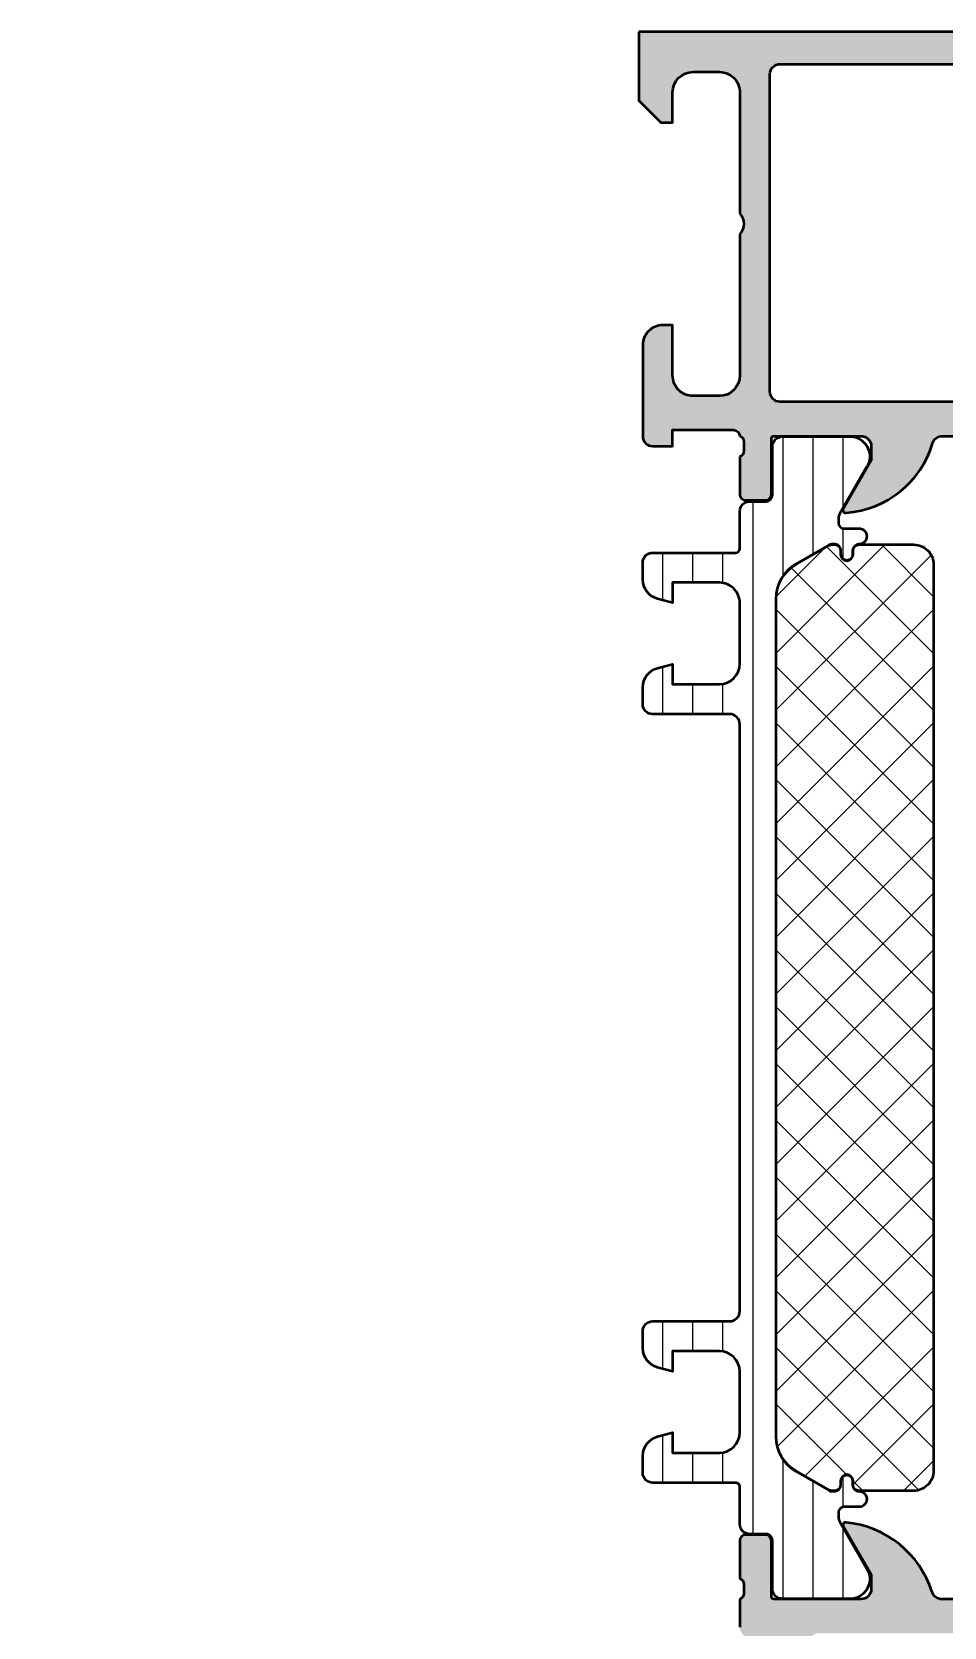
# Model space of a CAD drawing. Extents: x 0 to 104, y -50 to 90.
# Drawn here: x 0 to 45.1, y 11.1 to 90 of the extents above; entities that cross this region are included whole.
import ezdxf

# ---------------------------------------------------------------- set-up
doc = ezdxf.new("R2010")
doc.units = 0
for name, color, linetype, lineweight in [('0S-Alu contour', 7, 'Continuous', 50), ('0S-Alu hatch', 252, 'Continuous', 25), ('0S-Plastic contour', 254, 'Continuous', 50), ('0S-Plastic hatch', 253, 'Continuous', 25), ('0S-PT contour', 91, 'Continuous', 50), ('0S-PT hatch', 103, 'Continuous', 25)]:
    doc.layers.add(name, color=color, linetype=linetype, lineweight=lineweight)

# ---------------------------------------------------------------- blocks, each defined once
blk = doc.blocks.new('445360__D62F7FAB_D398_4874_9951_F60FD0BF2F20_')
at = {"layer": '0S-Alu hatch'}
h = blk.add_hatch(color=256, dxfattribs=at)
edge = h.paths.add_edge_path()
edge.add_line((36.90999999999998, 10.09999999999998), (36.90999999999998, 3.431119203401294))
edge.add_ellipse((35.89999999999998, 3.431119203401294), major_axis=(-1.009999999999998, 0), ratio=1, start_angle=94.08561677997483, end_angle=180, ccw=False)
edge.add_line((35.97195952048777, 2.423685916572254), (29.90035668847616, 1.989999999999993))
edge.add_line((29.90035668847616, 1.989999999999993), (9.100000000000003, 1.989999999999992))
edge.add_ellipse((9.100000000000003, 2.499999999999995), major_axis=(-0.5100000000000032, 0), ratio=1, start_angle=0, end_angle=90.00000000000023, ccw=False)
edge.add_line((8.59, 2.499999999999994), (8.59, 3.299999999999989))
edge.add_ellipse((9.100000000000003, 3.29999999999999), major_axis=(-0.5100000000000035, 0), ratio=1, start_angle=270.00000000000017, end_angle=360, ccw=False)
edge.add_line((9.100000000000001, 3.809999999999993), (9.599999999999998, 3.809999999999991))
edge.add_arc((9.6, 4.299999999999991), 0.4900000000000003, 269.9999999999998, 360)
edge.add_line((10.09, 4.299999999999991), (10.09, 4.49999999999999))
edge.add_arc((9.600000000000001, 4.499999999999993), 0.4899999999999985, 0, 90)
edge.add_line((9.600000000000001, 4.989999999999992), (6.8, 4.989999999999992))
edge.add_arc((6.799999999999999, 4.499999999999992), 0.4899999999999994, 89.99999999999991, 180)
edge.add_line((6.31, 4.499999999999993), (6.310000000000001, 4.009999999999983))
edge.add_line((6.310000000000001, 4.009999999999983), (7.310000000000001, 4.009999999999992))
edge.add_line((7.310000000000001, 4.009999999999992), (7.310000000000001, 2.49999999999999))
edge.add_ellipse((6.300000000000002, 2.499999999999991), major_axis=(-1.009999999999998, 0), ratio=1, start_angle=90, end_angle=180, ccw=False)
edge.add_line((6.300000000000002, 1.489999999999992), (2.299999999999999, 1.489999999999992))
edge.add_ellipse((2.299999999999999, 2.499999999999992), major_axis=(-1.01, 0), ratio=1, start_angle=0, end_angle=90, ccw=False)
edge.add_line((1.289999999999999, 2.499999999999992), (1.289999999999999, 4.009999999999991))
edge.add_line((1.289999999999999, 4.009999999999991), (2.290000000000008, 4.009999999999991))
edge.add_line((2.290000000000008, 4.009999999999991), (2.29, 4.499999999999991))
edge.add_arc((1.799999999999999, 4.499999999999991), 0.4900000000000003, 0, 90.00000000000006)
edge.add_line((1.799999999999999, 4.989999999999991), (0.5000000000000009, 4.989999999999993))
edge.add_arc((0.5000000000000007, 4.499999999999993), 0.4900000000000003, 89.99999999999999, 180)
edge.add_line((0.0100000000000005, 4.499999999999993), (0.0100000000000001, 0.4999999999999929))
edge.add_arc((0.4999999999999929, 0.4999999999999928), 0.4899999999999929, 180, 270)
edge.add_line((0.4999999999999928, 0.01), (29.5, 0.01))
edge.add_ellipse((29.5, -0.4999999999999999), major_axis=(-0.5099999999999998, 0), ratio=1, start_angle=180, end_angle=270, ccw=False)
edge.add_line((30.01, -0.4999999999999999), (30.00999999999998, -48.5))
edge.add_arc((31.50000000000002, -48.5), 1.490000000000033, 180, 270)
edge.add_line((31.50000000000002, -49.99000000000004), (72.49999999999999, -49.98999999999998))
edge.add_arc((72.49999999999999, -48.5), 1.48999999999998, 270, 360)
edge.add_line((73.98999999999997, -48.49999999999999), (73.99, -0.4999999999999929))
edge.add_ellipse((74.5, -0.4999999999999948), major_axis=(-0.5100000000000052, 0), ratio=1, start_angle=270, end_angle=360, ccw=False)
edge.add_line((74.5, 0.0100000000000104), (103.5, 0.0099999999999929))
edge.add_arc((103.5, 0.4999999999999776), 0.4899999999999846, 270, 360)
edge.add_line((103.99, 0.4999999999999976), (103.99, 4.499999999999991))
edge.add_arc((103.4999999999999, 4.499999999999991), 0.4900000000000091, 0, 89.99999999999834)
edge.add_line((103.5, 4.99), (102.2, 4.989999999999992))
edge.add_arc((102.2, 4.499999999999992), 0.4900000000000003, 90, 180)
edge.add_line((101.71, 4.499999999999991), (101.71, 4.009999999999991))
edge.add_line((101.71, 4.009999999999991), (102.71, 4.00999999999999))
edge.add_line((102.71, 4.00999999999999), (102.71, 2.499999999999982))
edge.add_ellipse((101.7, 2.499999999999991), major_axis=(-1.010000000000005, 0), ratio=1, start_angle=90, end_angle=180, ccw=False)
edge.add_line((101.7, 1.489999999999986), (97.69999999999997, 1.489999999999992))
edge.add_ellipse((97.69999999999997, 2.499999999999976), major_axis=(-1.009999999999984, 0), ratio=1, start_angle=0, end_angle=90, ccw=False)
edge.add_line((96.68999999999998, 2.499999999999976), (96.69, 4.009999999999992))
edge.add_line((96.69, 4.009999999999992), (97.68999999999998, 4.009999999999992))
edge.add_line((97.68999999999998, 4.009999999999992), (97.68999999999998, 4.499999999999989))
edge.add_arc((97.19999999999997, 4.499999999999989), 0.4899999999999949, 0, 90)
edge.add_line((97.19999999999997, 4.989999999999984), (94.39999999999996, 4.989999999999993))
edge.add_arc((94.39999999999996, 4.499999999999993), 0.4900000000000003, 90, 180)
edge.add_line((93.90999999999998, 4.499999999999957), (93.91, 4.299999999999958))
edge.add_arc((94.4, 4.299999999999993), 0.4900000000000091, 180, 269.9999999999983)
edge.add_line((94.39999999999999, 3.809999999999984), (94.89999999999998, 3.809999999999992))
edge.add_ellipse((94.89999999999996, 3.29999999999998), major_axis=(-0.5100000000000118, 0), ratio=1, start_angle=180, end_angle=269.9999999999984, ccw=False)
edge.add_line((95.40999999999995, 3.29999999999998), (95.41, 2.499999999999999))
edge.add_ellipse((94.89999999999998, 2.499999999999999), major_axis=(-0.5100000000000194, 0), ratio=1, start_angle=90, end_angle=180, ccw=False)
edge.add_line((94.89999999999998, 1.989999999999979), (74.0996433115238, 1.989999999999993))
edge.add_line((74.0996433115238, 1.989999999999993), (68.02804047951219, 2.423685916572256))
edge.add_ellipse((68.09999999999998, 3.431119203401284), major_axis=(-1.009999999999985, 0), ratio=1, start_angle=0, end_angle=85.91438322002551, ccw=False)
edge.add_line((67.08999999999999, 3.431119203401281), (67.08999999999997, 10.09999999999999))
edge.add_ellipse((67.59999999999997, 10.09999999999999), major_axis=(-0.5099999999999909, 0), ratio=1, start_angle=269.9999999999984, end_angle=360, ccw=False)
edge.add_line((67.59999999999998, 10.60999999999998), (68.5, 10.60999999999999))
edge.add_arc((68.5, 11.09999999999999), 0.4899999999999985, 270, 360)
edge.add_line((68.99, 11.09999999999999), (68.99, 12.49262344879947))
edge.add_ellipse((69.07883644654304, 12.76752059199313), major_axis=(-0.2888950563274362, 0), ratio=1, start_angle=-1.1442552596997757, end_angle=72.09111310866172, ccw=False)
edge.add_line((68.789999, 12.773289737937), (68.78999900000001, 13.226682410681))
edge.add_ellipse((69.07886709564318, 13.23244365946856), major_axis=(-0.2889255417371439, 0), ratio=1, start_angle=-72.08667931351289, end_angle=1.142568141431127, ccw=False)
edge.add_line((68.99, 13.5073629348569), (68.99, 15.37999799999998))
edge.add_arc((68.69999999999997, 15.37999799999998), 0.2900000000000204, 0, 89.99999999999439)
edge.add_line((68.7, 15.66999800000001), (67.7200256809572, 15.669998))
edge.add_arc((67.7200256809572, 15.37999800000001), 0.2899999999999991, 90, 180)
edge.add_line((67.43002568095721, 15.37999800000001), (67.43002568095721, 12.62000000000001))
edge.add_ellipse((67.30002568095723, 12.62000000000001), major_axis=(-0.1299999999999812, 0), ratio=1, start_angle=90, end_angle=180, ccw=False)
edge.add_line((67.30002568095723, 12.49000000000002), (63.00000000000004, 12.49000000000004))
edge.add_ellipse((63.00000000000004, 13.00000000000002), major_axis=(-0.5099999999999785, 0), ratio=1, start_angle=0, end_angle=90, ccw=False)
edge.add_line((62.49000000000006, 13.00000000000006), (62.49000000000012, 13.70267949192441))
edge.add_line((62.49000000000012, 13.70267949192441), (63.87283520358465, 16.09782032302762))
edge.add_arc((63.76188021535186, 16.16188021535176), 0.1281197846482778, 329.9999999999984, 455.6225775507931)
edge.add_arc((64.23822324117359, 11.3233911381527), 4.989999999999496, 95.62257755078993, 162.2515836439296)
edge.add_ellipse((58.99999999999982, 13.00000000000053), major_axis=(-0.5100000000004901, 0), ratio=1, start_angle=90.0000000000008, end_angle=162.2515836439302, ccw=False)
edge.add_line((58.99999999999983, 12.49000000000004), (45.00000000000016, 12.49000000000003))
edge.add_ellipse((45.00000000000017, 13.00000000000071), major_axis=(-0.5100000000006784, 0), ratio=1, start_angle=17.748416356070322, end_angle=89.9999999999992, ccw=False)
edge.add_arc((39.76177675882637, 11.32339113815286), 4.989999999999334, 17.74841635607045, 84.37742244920956)
edge.add_arc((40.23811978464815, 16.16188021535174), 0.1281197846482826, 84.37742244921056, 210)
edge.add_line((40.12716479641534, 16.0978203230276), (41.50999999999984, 13.7026794919244))
edge.add_line((41.50999999999984, 13.7026794919244), (41.50999999999993, 13.00000000000008))
edge.add_ellipse((40.99999999999994, 13.00000000000002), major_axis=(-0.5099999999999909, 0), ratio=1, start_angle=90.0000000000008, end_angle=180, ccw=False)
edge.add_line((40.99999999999995, 12.49000000000003), (36.69997431904277, 12.49000000000003))
edge.add_ellipse((36.69997431904278, 12.62), major_axis=(-0.1299999999999759, 0), ratio=1, start_angle=0, end_angle=89.99999999999687, ccw=False)
edge.add_line((36.5699743190428, 12.62), (36.56997431904279, 15.379998))
edge.add_arc((36.27997431904279, 15.379998), 0.2900000000000062, 0, 90)
edge.add_line((36.27997431904279, 15.66999800000001), (35.30000000000001, 15.66999800000001))
edge.add_arc((35.30000000000001, 15.37999799999999), 0.2900000000000116, 89.9999999999986, 180)
edge.add_line((35.00999999999999, 15.37999799999999), (35.01, 13.5073629348569))
edge.add_ellipse((34.92113290435685, 13.23244365946856), major_axis=(-0.2889255417371373, 0), ratio=1, start_angle=178.8574318584992, end_angle=252.0866793135184, ccw=False)
edge.add_line((35.210001, 13.22668241068065), (35.210001, 12.77328973793694))
edge.add_ellipse((34.92116355345693, 12.76752059199311), major_axis=(-0.2888950563274527, 0), ratio=1, start_angle=107.9088868913417, end_angle=181.1442552596912, ccw=False)
edge.add_line((35.00999999999999, 12.49262344879943), (35.00999999999999, 11.09999999999999))
edge.add_arc((35.49999999999999, 11.09999999999999), 0.4899999999999949, 180, 270)
edge.add_line((35.49999999999999, 10.60999999999999), (36.39999999999998, 10.60999999999999))
edge.add_ellipse((36.39999999999997, 10.09999999999998), major_axis=(-0.5100000000000087, 0), ratio=1, start_angle=180, end_angle=269.9999999999992, ccw=False)
edge = h.paths.add_edge_path()
edge.add_line((65.1, 1.599999999999994), (38.89999999999999, 1.6))
edge.add_ellipse((38.89999999999999, 2.1), major_axis=(-0.5, 0), ratio=1, start_angle=0, end_angle=90, ccw=False)
edge.add_line((38.39999999999998, 2.100000000000001), (38.39999999999999, 10.3))
edge.add_ellipse((38.89999999999999, 10.3), major_axis=(-0.5, 0), ratio=1, start_angle=270, end_angle=360, ccw=False)
edge.add_line((38.89999999999999, 10.8), (65.10000000000001, 10.8))
edge.add_ellipse((65.10000000000001, 10.3), major_axis=(-0.5, 0), ratio=1, start_angle=180, end_angle=270, ccw=False)
edge.add_line((65.60000000000001, 10.3), (65.6, 2.099999999999994))
edge.add_ellipse((65.1, 2.099999999999994), major_axis=(-0.5, 0), ratio=1, start_angle=90, end_angle=180, ccw=False)
edge = h.paths.add_edge_path()
edge.add_line((32, -46.5), (32, -0.5))
edge.add_ellipse((32.5, -0.4999999999999986), major_axis=(-0.5, 0), ratio=1, start_angle=270, end_angle=360, ccw=False)
edge.add_line((32.5, 1.4e-15), (71.49999999999997, -1.6e-15))
edge.add_ellipse((71.49999999999994, -0.5000000000000158), major_axis=(-0.5000000000000142, 0), ratio=1, start_angle=180, end_angle=269.9999999999984, ccw=False)
edge.add_line((71.99999999999997, -0.5000000000000071), (71.99999999999997, -46.50000000000001))
edge.add_ellipse((71.49999999999999, -46.50000000000001), major_axis=(-0.4999999999999858, 0), ratio=1, start_angle=89.9999999999983, end_angle=180, ccw=False)
edge.add_line((71.49999999999997, -47), (32.5, -47))
edge.add_ellipse((32.5, -46.5), major_axis=(-0.5, 0), ratio=1, start_angle=0, end_angle=90, ccw=False)
at = {"layer": '0S-Alu contour', "color": 7}
for points in [[(40.12716479641534, 16.0978203230276), (41.50999999999984, 13.7026794919244), (41.50999999999993, 13.00000000000008)], [(35.00999999999999, 15.37999799999999), (35.01, 13.5073629348569)], [(36.27997431904279, 15.66999800000001), (35.30000000000001, 15.66999800000001)], [(36.5699743190428, 12.62), (36.56997431904279, 15.379998)], [(35.210001, 13.22668241068065), (35.210001, 12.77328973793694)], [(35.00999999999999, 12.49262344879943), (35.00999999999999, 11.09999999999999)], [(40.99999999999995, 12.49000000000003), (36.69997431904277, 12.49000000000003)], [(58.99999999999983, 12.49000000000004), (45.00000000000016, 12.49000000000003)]]:
    blk.add_lwpolyline(points, dxfattribs=at)
for centre, radius, start, end in [((40.23811978464815, 16.16188021535174), 0.1281197846482826, 84.37742244921056, 210), ((39.76177675882637, 11.32339113815286), 4.989999999999334, 17.74841635607045, 84.37742244920956), ((35.30000000000001, 15.37999799999999), 0.2900000000000116, 89.9999999999986, 180), ((36.27997431904279, 15.379998), 0.2900000000000062, 0, 90)]:
    blk.add_arc(centre, radius, start, end, dxfattribs=at)
at = {"layer": '0S-Alu contour', "color": 7, "extrusion": (0, 0, -1)}
for centre, radius, start, end in [((-34.92113290435685, 13.23244365946856), 0.2889255417371373, 107.9133206864816, 181.1425681415009), ((-34.92116355345693, 12.76752059199311), 0.2888950563274527, 178.8557447403088, 252.0911131086583), ((-36.69997431904278, 12.62), 0.1299999999999759, 270.0000000000031, 0), ((-40.99999999999994, 13.00000000000002), 0.5099999999999909, 180, 269.9999999999992), ((-45.00000000000017, 13.00000000000071), 0.5100000000006784, 270.0000000000008, 342.2515836439297)]:
    blk.add_arc(centre, radius, start, end, dxfattribs=at)
blk = doc.blocks.new('345120__0EFDE0D2_7E78_49B5_B7DC_10381C6389E3_')
at = {"layer": '0S-Alu hatch'}
h = blk.add_hatch(color=256, dxfattribs=at)
edge = h.paths.add_edge_path()
edge.add_line((30.01001982400349, 89.98000000000692), (30.01001982400351, 86.59411009217365))
edge.add_line((30.01001982400351, 86.59411009217365), (31.10413754556473, 85.4999923706124))
edge.add_line((31.10413754556473, 85.4999923706124), (31.68997099584904, 85.4999923706124))
edge.add_line((31.68997099584904, 85.4999923706124), (31.68997099145812, 86.99035610489646))
edge.add_ellipse((32.70005739516879, 86.99035610491121), major_axis=(-1.010086403710662, 0), ratio=1, start_angle=270.00494988699535, end_angle=360, ccw=False)
edge.add_line((32.69997013196039, 88.00044250485244), (33.9999650153037, 88.00044250639169))
edge.add_ellipse((33.99996501530947, 86.99038769658478), major_axis=(-1.010054809806902, 0), ratio=1, start_angle=180, end_angle=270.0000000003273, ccw=False)
edge.add_line((35.01001982511637, 86.99038769659056), (35.01001982400424, 80.99398500629862))
edge.add_ellipse((34.47518048368515, 80.49000000000694), major_axis=(-0.7348836686985099, 0), ratio=1, start_angle=136.7012535035824, end_angle=223.2987464964451, ccw=False)
edge.add_line((35.01001982400448, 79.98601499371551), (35.01001982573198, 72.99005879773839))
edge.add_ellipse((33.9999610262733, 72.99005879773715), major_axis=(-1.010058799458683, 0), ratio=1, start_angle=90.00000016866682, end_angle=180, ccw=False)
edge.add_line((33.9999610292467, 71.97999999827846), (32.70005846646357, 71.97999999618172))
edge.add_ellipse((32.70005846645551, 72.99008747058394), major_axis=(-1.010087474402226, 0), ratio=1, start_angle=0, end_angle=90.00000000045708, ccw=False)
edge.add_line((31.68997099205328, 72.99008747057587), (31.68997099586321, 75.48000000008345))
edge.add_line((31.68997099586321, 75.48000000008345), (31.20005846637093, 75.48000000383215))
edge.add_arc((31.20005846640919, 74.48991252947624), 0.9900874743559029, 90.00000000221404, 180.0007771141341)
edge.add_line((30.20997099214435, 74.4898991007138), (30.21003203054565, 69.9899702427459))
edge.add_arc((30.70000129041877, 69.98997688837461), 0.4899692599181928, 180.0007771235139, 269.9995628673467)
edge.add_line((30.69999755224531, 69.50000762847068), (31.69003203103475, 69.50000007628924))
edge.add_line((31.69003203103475, 69.50000007628924), (31.69003203103475, 70.29999542237023))
edge.add_line((31.69003203103475, 70.29999542237023), (34.6999302566995, 70.29999542237023))
edge.add_ellipse((34.70055755761964, 69.9906246769466), major_axis=(-0.3093713814017387, 0), ratio=1, start_angle=181.2535277082431, end_angle=270.11617661489777, ccw=False)
edge.add_ellipse((34.92109182472621, 69.72247177861915), major_axis=(-0.2888950563273002, 0), ratio=1, start_angle=178.8557447404662, end_angle=252.10640476137098, ccw=False)
edge.add_line((35.20992927126914, 69.7167026326761), (35.20992927126914, 69.263309959932))
edge.add_ellipse((34.92106117562596, 69.25754871114384), major_axis=(-0.288925541737163, 0), ratio=1, start_angle=107.9133206864845, end_angle=181.1425681415498, ccw=False)
edge.add_line((35.00992827126913, 68.98262943575548), (35.00992827126913, 67.10999437061238))
edge.add_arc((35.29992827126913, 67.10999437061241), 0.2899999999999991, 180, 269.9999999999986)
edge.add_line((35.29992827126913, 66.81999437061242), (36.27990259031192, 66.8199943706124))
edge.add_arc((36.27990259031192, 67.10999437061238), 0.289999999999992, 269.9999999999986, 360)
edge.add_line((36.56990259031192, 67.10999437061241), (36.56990259031192, 69.86999237061242))
edge.add_ellipse((36.69990259031192, 69.8699923706124), major_axis=(-0.1300000000000026, 0), ratio=1, start_angle=270.00172819871216, end_angle=360, ccw=False)
edge.add_line((36.69989866915343, 69.99999237055327), (40.99989525332756, 70.00012207025341))
edge.add_ellipse((40.99991063594475, 69.49013495271154), major_axis=(-0.5099871177738596, 0), ratio=1, start_angle=180, end_angle=270.0017281986388, ccw=False)
edge.add_line((41.5098977537186, 69.49013495271149), (41.50989775369089, 68.7874456377737))
edge.add_line((41.50989775369089, 68.7874456377737), (40.12053311515379, 66.38098759037568))
edge.add_arc((40.23549584066785, 66.32769717462216), 0.1267134431258307, 155.1301469613409, 285.3449848586475)
edge.add_arc((39.92092961992364, 71.00638100775048), 4.813483216037488, 274.1471000584735, 343.4516360774276)
edge.add_ellipse((45.02391231498488, 69.49012207031933), major_axis=(-0.5100000000001254, 0), ratio=1, start_angle=270.0000000000008, end_angle=343.451636077428, ccw=False)
edge.add_line((45.02391231498487, 70.00012207031946), (58.97899216622349, 70.00012207031945))
edge.add_ellipse((58.97899216622349, 69.49012207031932), major_axis=(-0.5100000000001331, 0), ratio=1, start_angle=195.5022685849556, end_angle=270, ccw=False)
edge.add_arc((63.97793569554373, 70.87666495980844), 4.677671692939352, 195.5022685849561, 266.9729966322739)
edge.add_arc((63.7673257570776, 66.32526302328924), 0.1251541355378414, 253.0907041217323, 386.3817672944489)
edge.add_line((63.87944549077129, 66.38087527876121), (62.49001600930634, 68.78744563777369))
edge.add_line((62.49001600930634, 68.78744563777369), (62.49001600927865, 69.49013495271107))
edge.add_ellipse((63.00000312705275, 69.49013495271129), major_axis=(-0.5099871177741094, 0), ratio=1, start_angle=270.00009934836896, end_angle=360, ccw=False)
edge.add_line((63.00000224275746, 70.00012207048464), (67.3000416381901, 70.00012952637361))
edge.add_ellipse((67.30004186360382, 69.87012969971416), major_axis=(-0.1299998266596383, 0), ratio=1, start_angle=180, end_angle=270.0000993482501, ccw=False)
edge.add_line((67.43004169026347, 69.87012969971397), (67.43004169026345, 67.11013169971397))
edge.add_arc((67.72004169026344, 67.11013169971397), 0.2900000000000062, 180, 270.0000000000028)
edge.add_line((67.72004169026347, 66.82013169971397), (68.70001600930621, 66.82013169971397))
edge.add_arc((68.70001600930621, 67.11013169971397), 0.2900000000000062, 270, 360)
edge.add_line((68.99001600930622, 67.11013169971397), (68.99001600930622, 68.98276676485708))
edge.add_ellipse((69.07888310494938, 69.2576860402454), major_axis=(-0.288925541737136, 0), ratio=1, start_angle=-1.1425681412142126, end_angle=72.08667931351238, ccw=False)
edge.add_line((68.79001500930622, 69.26344728903187), (68.79001500930623, 69.71683996177725))
edge.add_ellipse((69.07885245584929, 69.72260910771904), major_axis=(-0.2888950563273976, 0), ratio=1, start_angle=-72.10678556552898, end_angle=1.1442552592857282, ccw=False)
edge.add_ellipse((69.29932459226836, 69.99068701525505), major_axis=(-0.3093091018280529, 0), ratio=1, start_angle=269.8785649561913, end_angle=358.73221604415517, ccw=False)
edge.add_line((69.29998015427536, 70.29999542237023), (72.30987791726523, 70.29999542237023))
edge.add_line((72.30987791726523, 70.29999542237023), (72.30987791726523, 69.50000007628924))
edge.add_line((72.30987791726523, 69.50000007628924), (73.29991239606665, 69.50000762847068))
edge.add_arc((73.29990865789189, 69.98997688836398), 0.4899692599075602, 270.0004371328041, 359.9992228117678)
edge.add_line((73.78987791775435, 69.98997024218085), (73.7899389561556, 74.48989910052654))
edge.add_arc((72.79985148185719, 74.48991252944269), 0.9900874743894764, 359.9992228764861, 450.0000000002698)
edge.add_line((72.79985148185253, 75.48000000383216), (72.30993895243678, 75.48000000008345))
edge.add_line((72.30993895243678, 75.48000000008345), (72.3099389562467, 72.99008747059119))
edge.add_ellipse((71.2998514818449, 72.9900874705835), major_axis=(-1.0100874744018, 0), ratio=1, start_angle=90.00000006134911, end_angle=180, ccw=False)
edge.add_line((71.29985148292644, 71.97999999618172), (69.99994270196751, 71.97999999862479))
edge.add_ellipse((69.9999427019769, 72.99004876279685), major_axis=(-1.010048764172054, 0), ratio=1, start_angle=0, end_angle=89.9999999994672, ccw=False)
edge.add_line((68.98989393780485, 72.99004876280625), (68.98989393899305, 79.98601499371522))
edge.add_ellipse((69.52473327931207, 80.49000000000694), major_axis=(-0.7348836686985074, 0), ratio=1, start_angle=-43.2987464964765, end_angle=43.29874649645137, ccw=False)
edge.add_line((68.98989393899328, 80.9939850062989), (68.98989393830392, 86.99039773155182))
edge.add_ellipse((69.99993871282162, 86.99039773155242), major_axis=(-1.010044774517695, 0), ratio=1, start_angle=270.0000001645236, end_angle=360, ccw=False)
edge.add_line((69.9999387099213, 88.00044250607012), (71.29985255312631, 88.00044250862184))
edge.add_ellipse((71.2998525531361, 86.99035610491613), major_axis=(-1.010086403705727, 0), ratio=1, start_angle=180, end_angle=270.00000000055536, ccw=False)
edge.add_line((72.30993895684183, 86.99035610492591), (72.30993895245093, 85.4999923706124))
edge.add_line((72.30993895245093, 85.4999923706124), (72.89577240273523, 85.4999923706124))
edge.add_line((72.89577240273523, 85.4999923706124), (73.98989012429647, 86.59411009217364))
edge.add_line((73.98989012429647, 86.59411009217364), (73.98989012429648, 89.98000000000692))
edge.add_line((73.98989012429648, 89.98000000000692), (30.01001982400349, 89.98000000000692))
edge = h.paths.add_edge_path()
edge.add_line((36.50003508278505, 72.18999968911675), (36.50003508278505, 87.88999115562395))
edge.add_ellipse((37.00003782366018, 87.8899911556237), major_axis=(-0.5000027408751251, 0), ratio=1, start_angle=269.9999999999992, end_angle=360, ccw=False)
edge.add_line((37.00003782366019, 88.38999389649884), (66.99987868020467, 88.3899938964913))
edge.add_ellipse((66.99987593933707, 87.8899911556237), major_axis=(-0.5000027408751128, 0), ratio=1, start_angle=180, end_angle=269.9996859214303, ccw=False)
edge.add_line((67.49987868021218, 87.88999115562395), (67.4998786802122, 72.18999968911673))
edge.add_ellipse((66.99987593933709, 72.18999968911673), major_axis=(-0.500002740875118, 0), ratio=1, start_angle=89.9999999999983, end_angle=180, ccw=False)
edge.add_line((66.99987593933707, 71.68999694824161), (37.00003782366006, 71.68999694824161))
edge.add_ellipse((37.00003782366019, 72.18999968911675), major_axis=(-0.5000027408751322, 0), ratio=1, start_angle=0, end_angle=89.99999999998528, ccw=False)
at = {"layer": '0S-Alu contour', "color": 7}
for points in [[(30.01001982400349, 89.98000000000692), (30.01001982400351, 86.59411009217365), (31.10413754556473, 85.4999923706124), (31.68997099584904, 85.4999923706124), (31.68997099145812, 86.99035610489646)], [(72.30993895684183, 86.99035610492591), (72.30993895245093, 85.4999923706124), (72.89577240273523, 85.4999923706124), (73.98989012429647, 86.59411009217364), (73.98989012429648, 89.98000000000692), (30.01001982400349, 89.98000000000692)], [(37.00003782366019, 88.38999389649884), (66.99987868020467, 88.3899938964913)], [(32.69997013196039, 88.00044250485244), (33.9999650153037, 88.00044250639169)], [(36.50003508278505, 72.18999968911675), (36.50003508278505, 87.88999115562395)], [(67.49987868021218, 87.88999115562395), (67.4998786802122, 72.18999968911673)], [(69.9999387099213, 88.00044250607012), (71.29985255312631, 88.00044250862184)], [(35.01001982511637, 86.99038769659056), (35.01001982400424, 80.99398500629862)], [(68.98989393899328, 80.9939850062989), (68.98989393830392, 86.99039773155182)], [(35.01001982400448, 79.98601499371551), (35.01001982573198, 72.99005879773839)], [(68.98989393780485, 72.99004876280625), (68.98989393899305, 79.98601499371522)], [(31.68997099205328, 72.99008747057587), (31.68997099586321, 75.48000000008345), (31.20005846637093, 75.48000000383215)], [(72.79985148185253, 75.48000000383216), (72.30993895243678, 75.48000000008345), (72.3099389562467, 72.99008747059119)], [(30.20997099214435, 74.4898991007138), (30.21003203054565, 69.9899702427459)], [(73.78987791775435, 69.98997024218085), (73.7899389561556, 74.48989910052654)], [(33.9999610292467, 71.97999999827846), (32.70005846646357, 71.97999999618172)], [(71.29985148292644, 71.97999999618172), (69.99994270196751, 71.97999999862479)], [(66.99987593933707, 71.68999694824161), (37.00003782366006, 71.68999694824161)], [(30.69999755224531, 69.50000762847068), (31.69003203103475, 69.50000007628924), (31.69003203103475, 70.29999542237023), (34.6999302566995, 70.29999542237023)], [(69.29998015427536, 70.29999542237023), (72.30987791726523, 70.29999542237023), (72.30987791726523, 69.50000007628924), (73.29991239606665, 69.50000762847068)], [(35.20992927126914, 69.7167026326761), (35.20992927126914, 69.263309959932)], [(36.56990259031192, 67.10999437061241), (36.56990259031192, 69.86999237061242)], [(36.69989866915343, 69.99999237055327), (40.99989525332756, 70.00012207025341)], [(41.5098977537186, 69.49013495271149), (41.50989775369089, 68.7874456377737), (40.12053311515379, 66.38098759037568)], [(45.02391231498487, 70.00012207031946), (58.97899216622349, 70.00012207031945)], [(63.87944549077129, 66.38087527876121), (62.49001600930634, 68.78744563777369), (62.49001600927865, 69.49013495271107)], [(63.00000224275746, 70.00012207048464), (67.3000416381901, 70.00012952637361)], [(67.43004169026347, 69.87012969971397), (67.43004169026345, 67.11013169971397)], [(68.79001500930622, 69.26344728903187), (68.79001500930623, 69.71683996177725)], [(35.00992827126913, 68.98262943575548), (35.00992827126913, 67.10999437061238)], [(68.99001600930622, 67.11013169971397), (68.99001600930622, 68.98276676485708)], [(35.29992827126913, 66.81999437061242), (36.27990259031192, 66.8199943706124)], [(67.72004169026347, 66.82013169971397), (68.70001600930621, 66.82013169971397)]]:
    blk.add_lwpolyline(points, dxfattribs=at)
at = {"layer": '0S-Alu contour', "color": 7, "extrusion": (0, 0, -1)}
for centre, radius, start, end in [((-37.00003782366018, 87.8899911556237), 0.5000027408751251, 0, 90.00000000000081), ((-66.99987593933707, 87.8899911556237), 0.5000027408751128, 90.00031407856972, 180), ((-32.70005739516879, 86.99035610491121), 1.010086403710662, 0, 89.99505011300467), ((-33.99996501530947, 86.99038769658478), 1.010054809806902, 89.99999999967272, 180), ((-69.99993871282162, 86.99039773155242), 1.010044774517695, 0, 89.9999998354764), ((-71.2998525531361, 86.99035610491613), 1.010086403705727, 89.99999999944463, 180), ((-34.47518048368515, 80.49000000000694), 0.7348836686985099, 136.7012535035549, 223.2987464964176), ((-69.52473327931207, 80.49000000000694), 0.7348836686985074, 316.7012535035486, 43.29874649647645), ((-32.70005846645551, 72.99008747058394), 1.010087474402226, 269.9999999995429, 0), ((-33.9999610262733, 72.99005879773715), 1.010058799458683, 180, 269.9999998313332), ((-69.9999427019769, 72.99004876279685), 1.010048764172054, 270.0000000005328, 0), ((-71.2998514818449, 72.9900874705835), 1.0100874744018, 180, 269.9999999386509), ((-37.00003782366019, 72.18999968911675), 0.5000027408751322, 270.0000000000147, 0), ((-66.99987593933709, 72.18999968911673), 0.500002740875118, 180, 270.0000000000017), ((-34.70055755761964, 69.9906246769466), 0.3093713814017387, 89.88382338510223, 178.7464722917569), ((-69.29932459226836, 69.99068701525505), 0.309309101828053, 1.267783955844841, 90.12143504380869), ((-34.92109182472621, 69.72247177861915), 0.2888950563273002, 107.893595238629, 181.1442552595338), ((-36.69990259031192, 69.8699923706124), 0.1300000000000026, 0, 89.99827180128781), ((-40.99991063594475, 69.49013495271154), 0.5099871177738596, 89.99827180136124, 180), ((-45.02391231498488, 69.49012207031933), 0.5100000000001254, 16.54836392257196, 89.9999999999992), ((-58.97899216622349, 69.49012207031932), 0.5100000000001331, 90, 164.4977314150444), ((-63.00000312705275, 69.49013495271129), 0.5099871177741094, 0, 89.99990065163105), ((-67.30004186360382, 69.87012969971416), 0.1299998266596383, 89.9999006517499, 180), ((-69.07885245584929, 69.72260910771904), 0.2888950563273976, 358.8557447407143, 72.10678556552897), ((-34.92106117562596, 69.25754871114384), 0.288925541737163, 178.8574318584502, 252.0866793135155), ((-69.07888310494938, 69.2576860402454), 0.288925541737136, 287.9133206864876, 1.142568141214189)]:
    blk.add_arc(centre, radius, start, end, dxfattribs=at)
at = {"layer": '0S-Alu contour', "color": 7}
for centre, radius, start, end in [((31.20005846640919, 74.48991252947624), 0.9900874743559029, 90.00000000221404, 180.0007771141341), ((72.79985148185719, 74.48991252944269), 0.9900874743894764, 359.9992228764861, 90.00000000026975), ((30.70000129041877, 69.98997688837461), 0.4899692599181928, 180.0007771235139, 269.9995628673467), ((39.92092961992364, 71.00638100775048), 4.813483216037488, 274.1471000584735, 343.4516360774276), ((63.97793569554373, 70.87666495980844), 4.677671692939352, 195.5022685849561, 266.9729966322739), ((73.29990865789189, 69.98997688836398), 0.4899692599075602, 270.0004371328041, 359.9992228117678), ((35.29992827126913, 67.10999437061241), 0.2899999999999991, 180, 269.9999999999986), ((36.27990259031192, 67.10999437061238), 0.289999999999992, 269.9999999999986, 0), ((67.72004169026344, 67.11013169971397), 0.2900000000000062, 180, 270.0000000000028), ((68.70001600930621, 67.11013169971397), 0.2900000000000062, 270, 0), ((40.23549584066785, 66.32769717462216), 0.1267134431258307, 155.1301469613409, 285.3449848586475), ((63.7673257570776, 66.32526302328924), 0.1251541355378414, 253.0907041217323, 26.38176729444886)]:
    blk.add_arc(centre, radius, start, end, dxfattribs=at)
blk = doc.blocks.new('465510__99AC3F12_A56B_48C0_8D75_4FFB5BC38AB0_')
at = {"layer": '0S-PT hatch'}
h = blk.add_hatch(dxfattribs=at)
h.set_pattern_fill('ANSI37', color=256, scale=0.625, angle=90, style=0)
h.set_pattern_definition([(135, (0, 0), (-1.403165018917055, -1.403165018917055), []), (225, (0, 0), (1.403165018917055, -1.403165018917055), [])])
edge = h.paths.add_edge_path()
edge.add_line((44.59001982400378, 63.6402033197496), (44.59001982400378, 18.83979668031146))
edge.add_ellipse((43.60001982400379, 18.83979668031146), major_axis=(-0.9899999999999948, 0), ratio=1, start_angle=89.9999999999996, end_angle=180, ccw=False)
edge.add_line((43.60001982400378, 17.84979668031146), (40.8989446096282, 17.84979668031146))
edge.add_ellipse((40.8989446096282, 18.13979668031147), major_axis=(-0.2900000000000133, 0), ratio=1, start_angle=0, end_angle=90.00000000000142, ccw=False)
edge.add_line((40.60894460962818, 18.13979668031148), (40.60894460962819, 18.34036747559771))
edge.add_arc((40.29951540491443, 18.34036747559771), 0.3094292047137586, 0, 180)
edge.add_line((39.99008620020067, 18.34036747559771), (39.99008620020067, 18.13979668031148))
edge.add_ellipse((39.70008620020067, 18.13979668031147), major_axis=(-0.289999999999992, 0), ratio=1, start_angle=93.45167180619359, end_angle=180, ccw=False)
edge.add_line((39.71754611567554, 17.85032275859898), (39.53500701454333, 17.85032275859898))
edge.add_ellipse((39.53500701454334, 18.04032275859898), major_axis=(-0.1899999999999942, 0), ratio=1, start_angle=59.999999999999375, end_angle=89.9999999999979, ccw=False)
edge.add_line((39.44000701454334, 17.87577793187994), (37.8050198240038, 18.8197382264595))
edge.add_ellipse((38.80001982400377, 20.54312877999054), major_axis=(-1.989999999999984, 0), ratio=1, start_angle=0, end_angle=60.00000000000068, ccw=False)
edge.add_line((36.81001982400378, 20.54312877999054), (36.8100198240038, 61.93646458067958))
edge.add_ellipse((38.80001982400378, 61.93646458067958), major_axis=(-1.98999999999998, 0), ratio=1, start_angle=299.99999999999903, end_angle=360, ccw=False)
edge.add_line((37.80501982400382, 63.65985513421062), (39.44000701454337, 64.60381542879018))
edge.add_ellipse((39.53500701454336, 64.43927060207122), major_axis=(-0.1899999999999293, 0), ratio=1, start_angle=270.0000000000086, end_angle=300.00000000000944, ccw=False)
edge.add_line((39.53500701454333, 64.62927060207114), (39.7175461156755, 64.62927060207113))
edge.add_ellipse((39.70008620020067, 64.33979668035863), major_axis=(-0.2900000000000041, 0), ratio=1, start_angle=180, end_angle=266.548328193815, ccw=False)
edge.add_line((39.99008620020067, 64.33979668035863), (39.99008620020068, 64.13922588507239))
edge.add_arc((40.30005301210223, 64.13922588507239), 0.3099668119015604, 180, 360)
edge.add_line((40.61001982400379, 64.13922588507239), (40.6100198240038, 64.33979668031148))
edge.add_ellipse((40.90042646339478, 64.3397966803115), major_axis=(-0.290406639390973, 0), ratio=1, start_angle=270.00000000099953, end_angle=360, ccw=False)
edge.add_line((40.90042646338971, 64.63020331970247), (43.60001982398653, 64.63020331974957))
edge.add_ellipse((43.60001982400381, 63.6402033197496), major_axis=(-0.9899999999999664, 0), ratio=1, start_angle=180, end_angle=270.0000000009997, ccw=False)
at = {"layer": '0S-PT contour', "color": 7}
for points in [[(37.80501982400382, 63.65985513421062), (39.44000701454337, 64.60381542879018)], [(39.53500701454333, 64.62927060207114), (39.7175461156755, 64.62927060207113)], [(39.99008620020067, 64.33979668035863), (39.99008620020068, 64.13922588507239)], [(40.61001982400379, 64.13922588507239), (40.6100198240038, 64.33979668031148)], [(40.90042646338971, 64.63020331970247), (43.60001982398653, 64.63020331974957)], [(44.59001982400378, 63.6402033197496), (44.59001982400378, 18.83979668031146)], [(36.81001982400378, 20.54312877999054), (36.8100198240038, 61.93646458067958)], [(39.44000701454334, 17.87577793187994), (37.8050198240038, 18.8197382264595)], [(39.99008620020067, 18.34036747559771), (39.99008620020067, 18.13979668031148)], [(40.60894460962818, 18.13979668031148), (40.60894460962819, 18.34036747559771)], [(39.71754611567554, 17.85032275859898), (39.53500701454333, 17.85032275859898)], [(43.60001982400378, 17.84979668031146), (40.8989446096282, 17.84979668031146)]]:
    blk.add_lwpolyline(points, dxfattribs=at)
at = {"layer": '0S-PT contour', "color": 7, "extrusion": (0, 0, -1)}
for centre, radius, start, end in [((-39.53500701454336, 64.43927060207122), 0.1899999999999293, 59.99999999999055, 89.99999999999143), ((-39.70008620020067, 64.33979668035863), 0.2900000000000041, 93.45167180618499, 180), ((-40.90042646339478, 64.3397966803115), 0.290406639390973, 0, 89.99999999900047), ((-43.60001982400381, 63.6402033197496), 0.9899999999999664, 89.99999999900031, 180), ((-38.80001982400378, 61.93646458067958), 1.98999999999998, 0, 60.00000000000095), ((-38.80001982400377, 20.54312877999054), 1.989999999999984, 299.9999999999993, 0), ((-43.60001982400379, 18.83979668031146), 0.9899999999999948, 180, 270.0000000000004), ((-39.53500701454334, 18.04032275859898), 0.1899999999999942, 270.0000000000021, 300.0000000000006), ((-39.70008620020067, 18.13979668031147), 0.289999999999992, 180, 266.5483281938064), ((-40.8989446096282, 18.13979668031147), 0.2900000000000133, 269.9999999999986, 0)]:
    blk.add_arc(centre, radius, start, end, dxfattribs=at)
at = {"layer": '0S-PT contour', "color": 7}
for centre, radius, start, end in [((40.30005301210223, 64.13922588507239), 0.3099668119015604, 180, 0), ((40.29951540491443, 18.34036747559771), 0.3094292047137586, 0, 180)]:
    blk.add_arc(centre, radius, start, end, dxfattribs=at)
blk = doc.blocks.new('245321__06677603_4BA8_4D4B_9FB9_8F44DC2F86C8___6085EA44_866B_4281_B7CF_4F4346102517_')
at = {"layer": '0S-Plastic hatch'}
h = blk.add_hatch(dxfattribs=at)
h.set_pattern_fill('ANSI31', color=256, scale=0.4680000000000001, angle=45, style=0)
h.set_pattern_definition([(90, (0, 0), (-1.4859, 0), [])])
edge = h.paths.add_edge_path()
edge.add_arc((34.80001982400377, 64.44000000005408), 0.210000000000008, 270.0000000000019, 360)
edge.add_line((35.01001982400378, 64.44000000005408), (35.01001982400378, 66.28000567896362))
edge.add_ellipse((35.50001714510147, 66.2800056789636), major_axis=(-0.4899973210976966, 0), ratio=1, start_angle=269.99969301797347, end_angle=360, ccw=False)
edge.add_line((35.5000197704322, 66.77000300005427), (36.31035115734402, 66.77000300005412))
edge.add_arc((36.31035115734402, 67.08000300005413), 0.3100000000000165, 270, 360.0079248428869)
edge.add_line((36.62035115437875, 67.08004587758042), (36.62001921162695, 69.4799362499512))
edge.add_ellipse((37.11001518437043, 69.4800040226307), major_axis=(-0.4899959774303912, 0), ratio=1, start_angle=-90.000000001778, end_angle=0.00792473549921624, ccw=False)
edge.add_line((37.11001518438563, 69.97000000006106), (40.58584232019494, 69.97000000005413))
edge.add_ellipse((40.44424867311882, 68.9901819253313), major_axis=(-0.9899960709244606, 0), ratio=1, start_angle=147.2592430116481, end_angle=261.77710364109885, ccw=False)
edge.add_line((41.27696037809998, 68.45475365111218), (39.95832421846442, 66.17080851286786))
edge.add_arc((40.39999718952939, 65.91580853908232), 0.5099999999999906, 150.000003400655, 180.0057435044357)
edge.add_line((39.88999719209182, 65.91575741511978), (39.89001982531967, 65.68997393548412))
edge.add_arc((40.15001982405851, 65.69000000009947), 0.2600000000453182, 180.0057438170791, 269.9999999938667)
edge.add_line((40.15001982403068, 65.43000000005416), (40.90042646339479, 65.43000000005412))
edge.add_ellipse((40.90042646339479, 65.04074092693737), major_axis=(-0.3892590731167473, 0), ratio=1, start_angle=89.99999999999898, end_angle=269.999999999999, ccw=False)
edge.add_arc((40.90042646339479, 64.34000000005406), 0.3114818537665656, 90.00000000000134, 180)
edge.add_line((40.58894460962822, 64.34000000005406), (40.5889446096282, 64.13942920476791))
edge.add_ellipse((40.29951540491444, 64.13942920476791), major_axis=(-0.2894292047137625, 0), ratio=1, start_angle=0, end_angle=180, ccw=False)
edge.add_line((40.01008620020067, 64.13942920476791), (40.01008620020066, 64.34000000005418))
edge.add_arc((39.70008620020069, 64.34000000005418), 0.3099999999999738, 0, 86.66156127997473)
edge.add_line((39.71813867315822, 64.64947392176666), (39.53500701454326, 64.64947392176668))
edge.add_arc((39.53500701454326, 64.4394739217666), 0.210000000000079, 90.00000000000193, 120.0000000000113)
edge.add_line((39.43000701454319, 64.62133925656138), (37.79501982400364, 63.67737896198166))
edge.add_arc((38.80001982400369, 61.93666790037509), 2.009999999999893, 120.0000000000035, 180)
edge.add_line((36.7900198240038, 61.93666790037509), (36.7900198240038, 20.54333209968601))
edge.add_arc((38.80001982400376, 20.543332099686), 2.009999999999962, 180, 240.0000000000014)
edge.add_line((37.79501982400383, 18.80262103807929), (39.43000701454351, 17.85866074349968))
edge.add_arc((39.53500701454349, 18.04052607829442), 0.2099999999999978, 240.0000000000051, 270.0000000000194)
edge.add_line((39.53500701454356, 17.83052607829442), (39.71813867315836, 17.83052607829447))
edge.add_arc((39.70008620020072, 18.14000000000691), 0.3099999999999472, 273.3384387200466, 360)
edge.add_line((40.01008620020066, 18.14000000000691), (40.01008620020066, 18.34057079529317))
edge.add_ellipse((40.29951540491443, 18.34057079529317), major_axis=(-0.2894292047137625, 0), ratio=1, start_angle=180, end_angle=360, ccw=False)
edge.add_line((40.58894460962819, 18.34057079529317), (40.58894460962819, 18.14000000000702))
edge.add_arc((40.90042646339472, 18.140000000007), 0.31148185376653, 180, 270.0000000000052)
edge.add_ellipse((40.90042646339477, 17.43925907312372), major_axis=(-0.3892590731167508, 0), ratio=1, start_angle=90.00000000000318, end_angle=270.0000000000031, ccw=False)
edge.add_line((40.90042646339479, 17.05000000000697), (40.15001982403067, 17.05000000000694))
edge.add_arc((40.15001982403068, 16.78999999998946), 0.2600000000174809, 90.00000000000156, 179.9942561767024)
edge.add_line((39.89001982531967, 16.79002606463264), (39.88999719209208, 16.56424258772323))
edge.add_arc((40.39999718942559, 16.56419146095099), 0.5099999998962019, 179.9942561797482, 209.9999966024728)
edge.add_line((39.95832421846442, 16.30919148719322), (41.27696037809961, 14.02524634894948))
edge.add_ellipse((40.44424867311884, 13.48981807472978), major_axis=(-0.989996070924465, 0), ratio=1, start_angle=98.22289635889621, end_angle=212.7407569883934, ccw=False)
edge.add_line((40.58584232019488, 12.51000000000694), (37.1100151843856, 12.50999999999997))
edge.add_ellipse((37.11001518438562, 12.99999597744555), major_axis=(-0.4899959774455791, 0), ratio=1, start_angle=-0.0003024817733034979, end_angle=89.9999999999983, ccw=False)
edge.add_line((36.62001920694687, 12.99999856428482), (36.62035115437881, 15.3999541230402))
edge.add_arc((36.31035115733804, 15.39999700000095), 0.3100000000059852, 359.9920752615574, 449.9999999994024)
edge.add_line((36.31035115734127, 15.70999700000693), (35.50001714510139, 15.70999699999976))
edge.add_ellipse((35.50001714510143, 16.19999432109741), major_axis=(-0.489997321097647, 0), ratio=1, start_angle=0, end_angle=89.999999999995, ccw=False)
edge.add_line((35.01001982400378, 16.19999432109745), (35.01001982400378, 18.04000000000693))
edge.add_arc((34.80001982400376, 18.04000000000693), 0.2100000000000222, 0, 90.00000000000193)
edge.add_line((34.80001982400376, 18.25000000000695), (30.70001982400379, 18.2500000000069))
edge.add_ellipse((30.70001982400379, 18.74000000000689), major_axis=(-0.4899999999999914, 0), ratio=1, start_angle=0, end_angle=90.0000000000004, ccw=False)
edge.add_line((30.2100198240038, 18.74000000000689), (30.2100198240038, 19.57074922338129))
edge.add_ellipse((31.20001982400378, 19.57074922338129), major_axis=(-0.9899999999999877, 0), ratio=1, start_angle=285.00000000000284, end_angle=360, ccw=False)
edge.add_line((30.94378896935224, 20.52701579140745), (31.69001982400379, 20.72696774627855))
edge.add_line((31.69001982400379, 20.72696774627855), (31.69001982400379, 19.73000000000696))
edge.add_line((31.69001982400379, 19.73000000000696), (34.00001982400379, 19.73000000000696))
edge.add_arc((34.00001982400379, 20.74000000000696), 1.009999999999998, 270.0000000000004, 360)
edge.add_line((35.01001982400378, 20.74000000000695), (35.01001982400379, 23.74000000000696))
edge.add_arc((34.00001982400385, 23.74000000000696), 1.009999999999941, 0, 89.9999999999992)
edge.add_line((34.00001982400386, 24.75000000000691), (31.69001982400379, 24.75000000000693))
edge.add_line((31.69001982400379, 24.75000000000693), (31.69001982400379, 23.75303225373543))
edge.add_line((31.69001982400379, 23.75303225373543), (30.94378896935245, 23.95298420860636))
edge.add_ellipse((31.20001982400388, 24.90925077663266), major_axis=(-0.9900000000001005, 0), ratio=1, start_angle=0, end_angle=75.00000000000591, ccw=False)
edge.add_line((30.21001982400378, 24.90925077663267), (30.21001982400379, 25.740000000007))
edge.add_ellipse((30.70001982400376, 25.740000000007), major_axis=(-0.4899999999999664, 0), ratio=1, start_angle=270.0000000000004, end_angle=360, ccw=False)
edge.add_line((30.70001982400375, 26.23000000000696), (34.50001982400381, 26.23000000000696))
edge.add_arc((34.50001982400381, 26.74000000000694), 0.5099999999999838, 270, 360)
edge.add_line((35.01001982400379, 26.74000000000694), (35.01001982400378, 55.74000000005414))
edge.add_arc((34.50001982400378, 55.74000000005414), 0.5100000000000052, 0, 90.0000000000008)
edge.add_line((34.50001982400377, 56.25000000005414), (30.70001982400376, 56.25000000005414))
edge.add_ellipse((30.70001982400376, 56.7400000000541), major_axis=(-0.4899999999999594, 0), ratio=1, start_angle=0, end_angle=90, ccw=False)
edge.add_line((30.2100198240038, 56.7400000000541), (30.21001982400378, 57.57074922342853))
edge.add_ellipse((31.20001982400376, 57.57074922342853), major_axis=(-0.9899999999999771, 0), ratio=1, start_angle=284.9999999999974, end_angle=360, ccw=False)
edge.add_line((30.94378896935231, 58.5270157914547), (31.69001982400378, 58.72696774632572))
edge.add_line((31.69001982400378, 58.72696774632572), (31.69001982400379, 57.73000000005414))
edge.add_line((31.69001982400379, 57.73000000005414), (34.00001982400379, 57.73000000005414))
edge.add_arc((34.00001982400378, 58.74000000005414), 1.010000000000005, 270.0000000000004, 360)
edge.add_line((35.01001982400378, 58.74000000005414), (35.01001982400378, 61.74000000005414))
edge.add_arc((34.00001982400379, 61.74000000005414), 1.009999999999998, 0, 90.0000000000012)
edge.add_line((34.00001982400377, 62.75000000005414), (31.69001982400379, 62.75000000005409))
edge.add_line((31.69001982400379, 62.75000000005409), (31.69001982400379, 61.75303225378257))
edge.add_line((31.69001982400379, 61.75303225378257), (30.94378896935217, 61.9529842086537))
edge.add_ellipse((31.20001982400371, 62.90925077667979), major_axis=(-0.989999999999924, 0), ratio=1, start_angle=0, end_angle=74.99999999999642, ccw=False)
edge.add_line((30.21001982400379, 62.9092507766798), (30.21001982400379, 63.74000000005416))
edge.add_ellipse((30.70001982400377, 63.74000000005416), major_axis=(-0.4899999999999843, 0), ratio=1, start_angle=269.9999999999992, end_angle=360, ccw=False)
edge.add_line((30.70001982400378, 64.23000000005415), (34.80001982400378, 64.23000000005409))
at = {"layer": '0S-Plastic contour', "color": 7}
for points in [[(36.62035115437875, 67.08004587758042), (36.62001921162695, 69.4799362499512)], [(37.11001518438563, 69.97000000006106), (40.58584232019494, 69.97000000005413)], [(41.27696037809998, 68.45475365111218), (39.95832421846442, 66.17080851286786)], [(35.01001982400378, 64.44000000005408), (35.01001982400378, 66.28000567896362)], [(35.5000197704322, 66.77000300005427), (36.31035115734402, 66.77000300005412)], [(39.88999719209182, 65.91575741511978), (39.89001982531967, 65.68997393548412)], [(40.15001982403068, 65.43000000005416), (40.90042646339479, 65.43000000005412)], [(30.70001982400378, 64.23000000005415), (34.80001982400378, 64.23000000005409)], [(39.43000701454319, 64.62133925656138), (37.79501982400364, 63.67737896198166)], [(39.71813867315822, 64.64947392176666), (39.53500701454326, 64.64947392176668)], [(40.01008620020067, 64.13942920476791), (40.01008620020066, 64.34000000005418)], [(40.58894460962822, 64.34000000005406), (40.5889446096282, 64.13942920476791)], [(30.21001982400379, 62.9092507766798), (30.21001982400379, 63.74000000005416)], [(34.00001982400377, 62.75000000005414), (31.69001982400379, 62.75000000005409), (31.69001982400379, 61.75303225378257), (30.94378896935217, 61.9529842086537)], [(35.01001982400378, 58.74000000005414), (35.01001982400378, 61.74000000005414)], [(36.7900198240038, 61.93666790037509), (36.7900198240038, 20.54333209968601)], [(30.94378896935231, 58.5270157914547), (31.69001982400378, 58.72696774632572), (31.69001982400379, 57.73000000005414), (34.00001982400379, 57.73000000005414)], [(30.2100198240038, 56.7400000000541), (30.21001982400378, 57.57074922342853)], [(34.50001982400377, 56.25000000005414), (30.70001982400376, 56.25000000005414)], [(35.01001982400379, 26.74000000000694), (35.01001982400378, 55.74000000005414)], [(30.70001982400375, 26.23000000000696), (34.50001982400381, 26.23000000000696)], [(30.21001982400378, 24.90925077663267), (30.21001982400379, 25.740000000007)], [(34.00001982400386, 24.75000000000691), (31.69001982400379, 24.75000000000693), (31.69001982400379, 23.75303225373543), (30.94378896935245, 23.95298420860636)], [(35.01001982400378, 20.74000000000695), (35.01001982400379, 23.74000000000696)], [(30.94378896935224, 20.52701579140745), (31.69001982400379, 20.72696774627855), (31.69001982400379, 19.73000000000696), (34.00001982400379, 19.73000000000696)], [(30.2100198240038, 18.74000000000689), (30.2100198240038, 19.57074922338129)], [(34.80001982400376, 18.25000000000695), (30.70001982400379, 18.2500000000069)], [(37.79501982400383, 18.80262103807929), (39.43000701454351, 17.85866074349968)], [(40.01008620020066, 18.14000000000691), (40.01008620020066, 18.34057079529317)], [(40.58894460962819, 18.34057079529317), (40.58894460962819, 18.14000000000702)], [(35.01001982400378, 16.19999432109745), (35.01001982400378, 18.04000000000693)], [(39.53500701454356, 17.83052607829442), (39.71813867315836, 17.83052607829447)], [(39.89001982531967, 16.79002606463264), (39.88999719209208, 16.56424258772323)], [(40.90042646339479, 17.05000000000697), (40.15001982403067, 17.05000000000694)], [(39.95832421846442, 16.30919148719322), (41.27696037809961, 14.02524634894948)], [(36.31035115734127, 15.70999700000693), (35.50001714510139, 15.70999699999976)], [(36.62001920694687, 12.99999856428482), (36.62035115437881, 15.3999541230402)], [(40.58584232019488, 12.51000000000694), (37.1100151843856, 12.50999999999997)]]:
    blk.add_lwpolyline(points, dxfattribs=at)
at = {"layer": '0S-Plastic contour', "color": 7, "extrusion": (0, 0, -1)}
for centre, radius, start, end in [((-37.11001518437043, 69.4800040226307), 0.4899959774303912, 359.9920752645008, 90.00000000177802), ((-40.44424867311882, 68.9901819253313), 0.9899960709244606, 98.22289635890115, 212.7407569883519), ((-35.50001714510147, 66.2800056789636), 0.4899973210976967, 0, 90.00030698202654), ((-40.90042646339479, 65.04074092693737), 0.3892590731167473, 90.00000000000104, 270.000000000001), ((-30.70001982400377, 63.74000000005416), 0.4899999999999843, 0, 90.00000000000082), ((-40.29951540491444, 64.13942920476791), 0.2894292047137625, 180, 0), ((-31.20001982400371, 62.90925077667979), 0.989999999999924, 285.0000000000037, 0), ((-31.20001982400376, 57.57074922342853), 0.9899999999999771, 0, 75.00000000000264), ((-30.70001982400376, 56.7400000000541), 0.4899999999999594, 270, 0), ((-30.70001982400376, 25.740000000007), 0.4899999999999665, 0, 89.99999999999959), ((-31.20001982400388, 24.90925077663266), 0.9900000000001005, 284.9999999999941, 0), ((-31.20001982400378, 19.57074922338129), 0.9899999999999877, 0, 74.99999999999713), ((-30.70001982400379, 18.74000000000689), 0.4899999999999914, 269.9999999999996, 0), ((-40.29951540491443, 18.34057079529317), 0.2894292047137625, 0, 180), ((-40.90042646339477, 17.43925907312372), 0.3892590731167509, 89.99999999999687, 269.9999999999968), ((-35.50001714510143, 16.19999432109741), 0.489997321097647, 270.000000000005, 0), ((-40.44424867311884, 13.48981807472978), 0.989996070924465, 147.2592430116066, 261.7771036411038), ((-37.11001518438562, 12.99999597744555), 0.4899959774455791, 270.0000000000017, 0.0003024817733149)]:
    blk.add_arc(centre, radius, start, end, dxfattribs=at)
at = {"layer": '0S-Plastic contour', "color": 7}
for centre, radius, start, end in [((36.31035115734402, 67.08000300005413), 0.3100000000000165, 270, 0.007924842886852), ((40.39999718952939, 65.91580853908232), 0.5099999999999906, 150.000003400655, 180.0057435044357), ((40.15001982405851, 65.69000000009947), 0.2600000000453182, 180.0057438170791, 269.9999999938667), ((34.80001982400377, 64.44000000005408), 0.210000000000008, 270.0000000000019, 0), ((39.53500701454326, 64.4394739217666), 0.210000000000079, 90.00000000000193, 120.0000000000113), ((39.70008620020069, 64.34000000005418), 0.3099999999999738, 0, 86.66156127997473), ((40.90042646339479, 64.34000000005406), 0.3114818537665656, 90.00000000000134, 180), ((38.80001982400369, 61.93666790037509), 2.009999999999893, 120.0000000000035, 180), ((34.00001982400379, 61.74000000005414), 1.009999999999998, 0, 90.0000000000012), ((34.00001982400378, 58.74000000005414), 1.010000000000005, 270.0000000000004, 0), ((34.50001982400378, 55.74000000005414), 0.5100000000000052, 0, 90.0000000000008), ((34.50001982400381, 26.74000000000694), 0.5099999999999838, 270, 0), ((34.00001982400385, 23.74000000000696), 1.009999999999941, 0, 89.9999999999992), ((34.00001982400379, 20.74000000000696), 1.009999999999998, 270.0000000000004, 0), ((38.80001982400376, 20.543332099686), 2.009999999999962, 180, 240.0000000000014), ((34.80001982400376, 18.04000000000693), 0.2100000000000222, 0, 90.00000000000193), ((39.53500701454349, 18.04052607829442), 0.2099999999999978, 240.0000000000051, 270.0000000000194), ((39.70008620020072, 18.14000000000691), 0.3099999999999472, 273.3384387200466, 0), ((40.90042646339472, 18.140000000007), 0.31148185376653, 180, 270.0000000000052), ((40.39999718942559, 16.56419146095099), 0.5099999998962019, 179.9942561797482, 209.9999966024728), ((40.15001982403068, 16.78999999998946), 0.2600000000174809, 90.00000000000156, 179.9942561767024), ((36.31035115733804, 15.39999700000095), 0.3100000000059852, 359.9920752615574, 89.99999999940248)]:
    blk.add_arc(centre, radius, start, end, dxfattribs=at)
blk = doc.blocks.new('465510__F24A1F1A_972A_42B2_B0C5_3A1DE3B5847E_')
at = {"layer": '0S-Alu contour', "color": 7}
for name in ['345120__0EFDE0D2_7E78_49B5_B7DC_10381C6389E3_', '445360__D62F7FAB_D398_4874_9951_F60FD0BF2F20_']:
    blk.add_blockref(name, (0, 0), dxfattribs=at)
at = {"layer": '0S-Plastic contour', "color": 7}
blk.add_blockref('245321__06677603_4BA8_4D4B_9FB9_8F44DC2F86C8___6085EA44_866B_4281_B7CF_4F4346102517_', (0, 0), dxfattribs=at)
at = {"layer": '0S-PT contour', "color": 7}
blk.add_blockref('465510__99AC3F12_A56B_48C0_8D75_4FFB5BC38AB0_', (0, 0), dxfattribs=at)

msp = doc.modelspace()

# ---------------------------------------------------------------- block references
at = {"layer": '0S-Alu contour', "color": 7}
msp.add_blockref('465510__F24A1F1A_972A_42B2_B0C5_3A1DE3B5847E_', (0, 0), dxfattribs=at)

doc.saveas('drawing.dxf')
